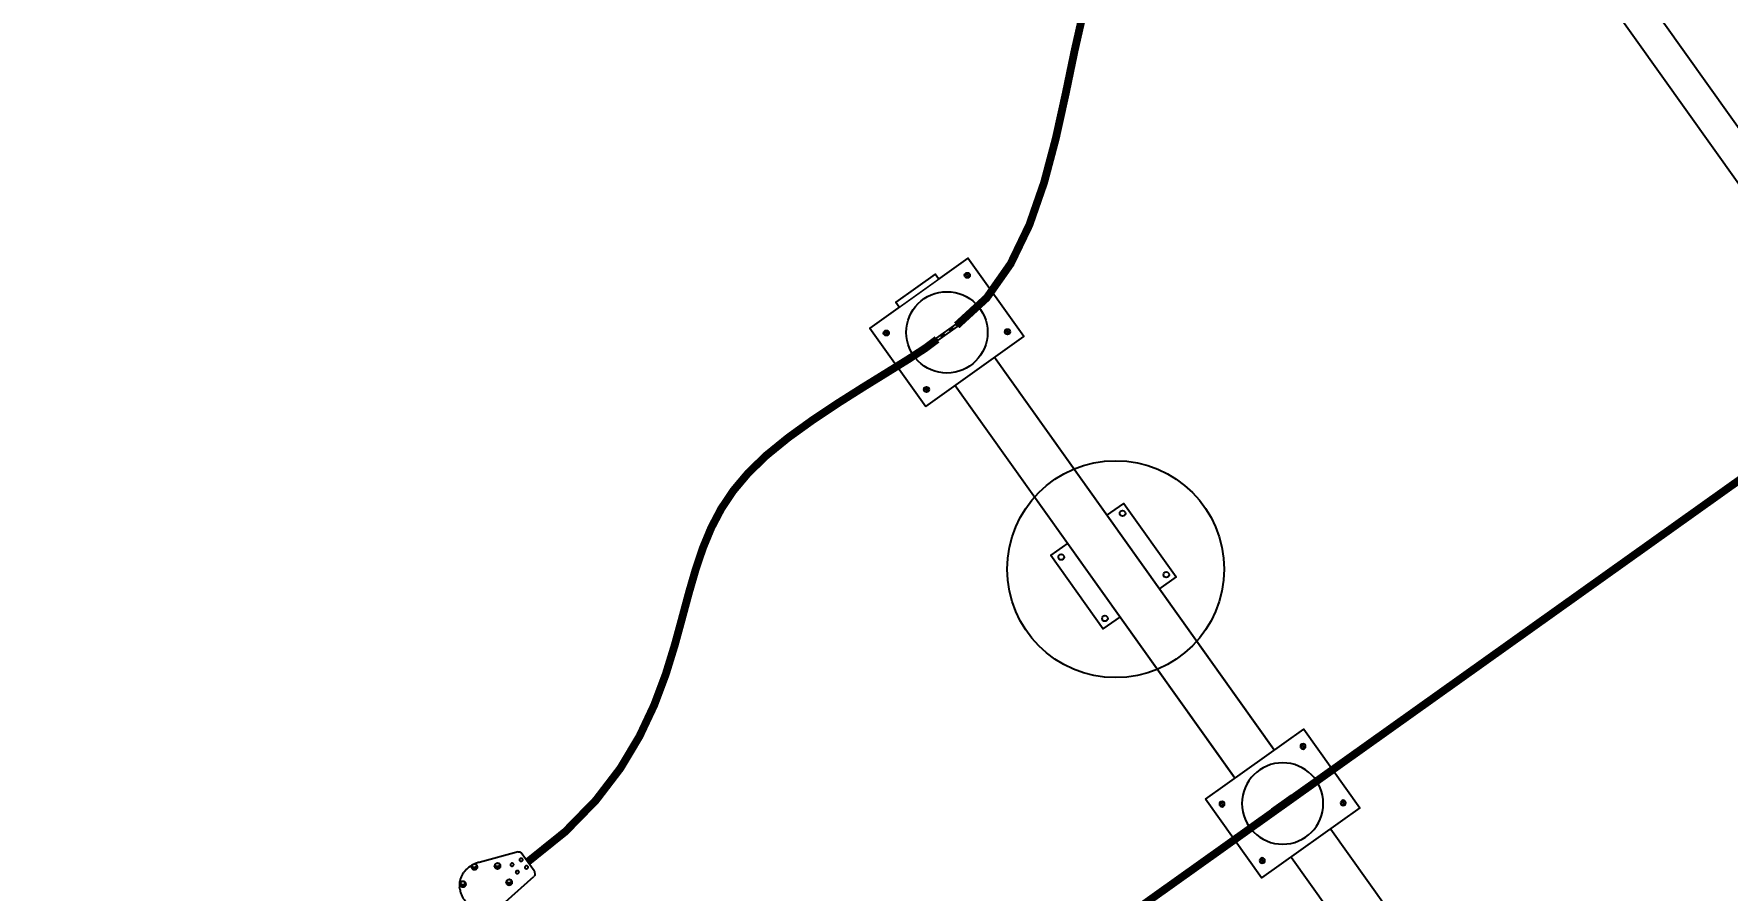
# Model space of a CAD drawing. Header units: feet. Extents: x 2321988 to 2329858, y 6722724 to 6730499.
# Drawn here: x 2326115.3 to 2326138.72, y 6726922.04 to 6726933.89 of the extents above; entities that cross this region are included whole.
import ezdxf

# ---------------------------------------------------------------- set-up
doc = ezdxf.new("R2010")
doc.units = ezdxf.units.FT
doc.header["$MEASUREMENT"] = 0
doc.header["$PDSIZE"] = 5
doc.layers.add('BESS Dimensions', color=3, linetype='Continuous')
doc.layers.add('C-BESS-EQUIPMENT', color=255, linetype='Continuous')
doc.styles.add('TG_DIMS', font='arial.ttf')
doc.dimstyles.new('TG-PROPOSED-ANNO', dxfattribs={"dimtxt": 0.1, "dimasz": 0.1, "dimexe": 0.05, "dimexo": 0.05, "dimgap": 0.02, "dimtad": 0, "dimtih": 1, "dimtoh": 1, "dimdsep": 46, "dimtxsty": 'TG_DIMS', "dimcen": 0, "dimclrd": 256, "dimclre": 256, "dimclrt": 256, "dimaunit": 1, "dimadec": 6, "dimazin": 2, "dimtfac": 1, "dimtofl": 0, "dimtmove": 1, "dimatfit": 3, "dimfxl": 1, "dimtolj": 1, "dimtzin": 0, "dimarcsym": 0})

# ---------------------------------------------------------------- blocks, each defined once
blk = doc.blocks.new('Midpoint Site Plan$0$141KV BREAKER')
at = {"linetype": 'Continuous'}
for p, q in [((65.22847000311589, -36.51396987888558), (65.6352574940891, -36.73196663870499)), ((65.62300668787742, -37.15395126727611), (65.40005238540942, -37.49610897265467)), ((65.40005238540942, -37.49610897265467), (65.53132580709365, -37.83826667803311)), ((65.40005238540942, -37.49610897265467), (65.52032623709874, -37.56056353319406)), ((65.45354521695202, -37.90205208912045), (65.50676975049936, -37.93057502838695)), ((65.53132580709365, -37.83826667803311), (65.65159965478409, -37.9027212385725)), ((65.62300668787742, -37.15395126727611), (65.7432805355678, -37.21840583181438)), ((65.97723440803071, -37.15395126727611), (65.62300668787742, -37.15395126727611)), ((65.92575541898537, -37.02089585968486), (65.97897995253271, -37.04941879895131)), ((65.97723440803071, -37.15395126727611), (66.09750825572121, -37.21840583181438)), ((59.26853464932486, -41.5339086504319), (59.93087614075927, -47.81002646562041)), ((64.77625704310259, -48.0398998364447), (67.12027923221342, -41.76378202125613)), ((66.85618525865618, -40.36817047609327), (66.63323096018712, -40.71032818147182)), ((66.63323096018712, -40.71032818147182), (66.76450437787247, -41.05248588285156)), ((66.63323096018712, -40.71032818147182), (66.7535048078775, -40.77478274201127)), ((66.68672379172966, -41.11627129393878), (66.73994832127818, -41.14479423720411)), ((66.76450437787247, -41.05248588285156), (66.88477822556285, -41.11694044339094)), ((66.85618525865618, -40.36817047609327), (66.97645910634662, -40.43262503663266)), ((67.21041297880953, -40.36817047609327), (66.85618525865618, -40.36817047609327)), ((67.1589339897642, -40.23511506450319), (67.21215852331153, -40.26363800776852)), ((67.21041297880953, -40.36817047609327), (67.33068682649997, -40.43262503663266)), ((61.43415466292277, -43.58238968491048), (61.21120036045482, -43.92454738629016)), ((61.21120036045482, -43.92454738629016), (61.34247378213905, -44.26670509166871)), ((61.21120036045482, -43.92454738629016), (61.33147421214403, -43.98900195082848)), ((61.26469319199737, -44.33049050275599), (61.3179177255447, -44.35901344602138)), ((61.34247378213905, -44.26670509166871), (61.46274762982949, -44.33115965220816)), ((61.43415466292277, -43.58238968491048), (61.55442851061315, -43.64684424544993)), ((61.78838238307611, -43.58238968491048), (61.43415466292277, -43.58238968491048)), ((61.73690339403078, -43.44933427332046), (61.79012792757806, -43.47785721258691)), ((61.78838238307611, -43.58238968491048), (61.9086562307665, -43.64684424544993)), ((64.76175924617888, -43.58238968491048), (64.53880494371089, -43.92454738629016)), ((64.53880494371089, -43.92454738629016), (64.67007836539517, -44.26670509166871)), ((64.53880494371089, -43.92454738629016), (64.65907879540015, -43.98900195082848)), ((64.5922977792523, -44.33049050275599), (64.64552230880082, -44.35901344602138)), ((64.67007836539517, -44.26670509166871), (64.79035221308561, -44.33115965220816)), ((64.76175924617888, -43.58238968491048), (64.88203309386927, -43.64684424544993)), ((65.11598696633217, -43.58238968491048), (64.76175924617888, -43.58238968491048)), ((65.06450797728684, -43.44933427332046), (65.11773251083417, -43.47785721258691)), ((65.11598696633217, -43.58238968491048), (65.23626081402261, -43.64684424544993)), ((60.52551643957719, -48.3265757485496), (60.11872894860403, -48.10857898873007)), ((60.70276743378361, -48.37051507766881), (64.33525703504563, -48.37051507766881))]:
    blk.add_line(p, q, dxfattribs=at)
for points, start_tangent, end_tangent in [([(65.22846542044832, -36.51397843239869), (64.83508098868185, -36.33707579291195), (64.2839148542248, -36.18862858831778), (63.70594404893345, -36.13875957119069), (63.11461088060346, -36.18862858831778), (62.52366843467516, -36.33707579291195), (61.94686070723162, -36.58064863676384), (61.39760295393353, -36.91368215889906), (60.88866968473147, -37.32843075126885), (60.4318975382518, -37.81524829037829), (60.03791001782679, -38.36281248406033), (59.71587038733742, -38.95838822690808), (59.47326856917039, -39.58812375017214), (59.31574693886657, -40.2373728200854), (59.24696909127573, -40.89103536282943), (59.26853464932486, -41.5339086504319)], (-0.8814581452711797, 0.4722621498014548), (0.1049508107314936, -0.9944774141863667)), ([(65.75433627323267, -36.97865143379096), (65.69207164399458, -36.98356587297138), (65.62975772108814, -36.99820913960127), (65.56866303970051, -37.02228314434694), (65.51003131023643, -37.05529780569418), (65.45505610567764, -37.09658104704198), (65.40485656064791, -37.14529245273201), (65.3604545980343, -37.20044040306681), (65.32275411103979, -37.26090224044697), (65.29252257252992, -37.32544714671934), (65.27037540757661, -37.39276115990407), (65.25676347309806, -37.46147397440268), (65.2519638685308, -37.53018678490236), (65.25607429346954, -37.59750080208585), (65.26901107624107, -37.66204570435946), (65.29051086541179, -37.72250754573844), (65.32013598023275, -37.77765549607329), (65.35728334004298, -37.82636690176327), (65.40119673270297, -37.86765013911224), (65.45098221011833, -37.90066480045942), (65.45353776711804, -37.90204800230862)], (-1, 0), (0.8814219913836289, -0.4723296233620313)), ([(65.80756080677997, -37.00717437705629), (65.74529617354307, -37.01208881223783), (65.68298225063657, -37.02673208286666), (65.62188756924894, -37.0508060836134), (65.56325583978489, -37.08382074895945), (65.5082806352261, -37.12510398630837), (65.4580810941952, -37.17381539199846), (65.41367913158163, -37.22896334233332), (65.37597864458706, -37.28942518371224), (65.34574710607723, -37.35397008598585), (65.32359994112389, -37.42128410316946), (65.30998800664543, -37.48999691366913), (65.30518839807925, -37.55870972416881), (65.30929882701685, -37.62602374135236), (65.32223560978835, -37.69056864362597), (65.3437353949603, -37.75103048500483), (65.37336050978124, -37.80617843533975), (65.41050786959147, -37.85488984102972), (65.45442126625028, -37.89617307837875), (65.50420674366563, -37.92918774372475), (65.50676230066534, -37.93057094157501)], (-1, 0), (0.8814219913836289, -0.4723296233620313)), ([(65.50676230066534, -37.93057094157501), (65.55885081249852, -37.95326174447155), (65.61724108416385, -37.96790501510037), (65.6781888962521, -37.97281945028192)], (0.8814219866847767, -0.4723296321306356), (1, 0)), ([(65.52032623709871, -37.56056353319406), (65.55591055134741, -37.51969403555478), (65.58847294818563, -37.47956587438006), (65.61877911699756, -37.43907363505696), (65.6470981995331, -37.39765077830083), (65.67344598320236, -37.3551747917308), (65.69793466738449, -37.31157313243767), (65.72097416890068, -37.26637536119682), (65.74328053556783, -37.21840583181438)], (0.6683616709848164, 0.7438364583417407), (0.4067024206875666, 0.9135606936634663)), ([(65.65159965478409, -37.9027212385725), (65.6411911009576, -37.8618517369344), (65.62957211505108, -37.82172357975844), (65.61634531659848, -37.78123133643663), (65.60123445791587, -37.73980848367938), (65.5841548156356, -37.69733249311042), (65.56511679473255, -37.65373083381741), (65.54400076998647, -37.60853306257644), (65.52032623709871, -37.56056353319406)], (-0.2317897350301352, 0.972765911581332), (-0.4509277080149757, 0.8925604753429097)), ([(66.19544876458627, -37.56904620694911), (66.18378489173011, -37.62505064027084), (66.1641177737302, -37.67952741774195), (66.13698388261315, -37.73099055539592), (66.10312335919107, -37.77803627736523), (66.06345982693051, -37.81938128875407), (66.01907520727465, -37.85389781744976), (65.97118019222799, -37.88064433319198), (65.92108123795262, -37.89889126409588), (65.8701449111341, -37.90814088287004), (65.81976061981737, -37.90814088287004), (65.77130272442201, -37.89889126409588), (65.7260930166515, -37.88064433319198), (65.68536471396135, -37.85389781744976), (65.65022876535525, -37.81938128875407), (65.6216436001803, -37.77803627736523), (65.60038893574222, -37.73099055539592), (65.5870445514764, -37.67952741774195), (65.58197444155556, -37.62505064027084), (65.58531691376822, -37.56904620694911)], (-0.13278817482468, -0.9911444398404958), (0.13278817482468, 0.9911444398404958)), ([(65.58531691376822, -37.56904620694911), (65.59698078662439, -37.51304177362732), (65.61664790062548, -37.45856499615633), (65.64378179174253, -37.40710185450348), (65.67764231916348, -37.36005613653293), (65.71730585142399, -37.31871112114527), (65.76169047107985, -37.28419459644846), (65.80958548612651, -37.25744808070624), (65.85968444040194, -37.23920114580358), (65.9106207672204, -37.22995152702936), (65.9610050545383, -37.22995152702936), (66.00946295393251, -37.23920114580358), (66.05467265770415, -37.25744808070624), (66.09540096439315, -37.28419459644846), (66.13053690900043, -37.31871112114527), (66.15912207817419, -37.36005613653293), (66.18037674261231, -37.40710185450348), (66.19372112687813, -37.45856499615633), (66.19879123280012, -37.51304177362732), (66.19544876458627, -37.56904620694911)], (0.13278817482468, 0.9911444398404958), (-0.13278817482468, -0.9911444398404958)), ([(67.40950641056548, -40.5666889430139), (67.43992301526933, -39.96023411114277), (67.3922259786626, -39.37042653126457), (67.26773478112065, -38.80618267501245), (67.06908369675708, -38.27892700884746), (66.8003954709286, -37.79907620423592), (66.46720546628887, -37.37606650969161), (66.07624111091161, -37.01807527973767), (65.6352574940891, -36.73196663870499)], (0.1134911782785918, 0.9935390039917592), (-0.8814124166389434, 0.4723474905138139)), ([(66.00582737493747, -37.9027212385725), (65.96647046952847, -37.90627744064557), (65.92704330454674, -37.90882521590771), (65.88641644036443, -37.91038259511663), (65.84397036109911, -37.9109098418254), (65.79955708177573, -37.91038152742709), (65.75312294199549, -37.90882343642505), (65.7042150054447, -37.90627662888153), (65.65159965478409, -37.9027212385725)], (-0.9947548751447338, -0.1022875279581299), (-0.9972503927624633, 0.07410569569953959)), ([(65.6781888962521, -37.97281945028192), (65.74045352549018, -37.96790501510037), (65.80276744839662, -37.95326174447155), (65.86386212978431, -37.92918774372475), (65.89859945028718, -37.91088522098369)], (1, 0), (0.8656433557760804, 0.5006611434900122)), ([(65.74328053556783, -37.21840583181438), (65.79590937030807, -37.22196203388734), (65.84484496681702, -37.22450980914948), (65.89128404116258, -37.22606718435964), (65.93569784433367, -37.22659443506728), (65.97813942090815, -37.22606612066892), (66.01875868729937, -37.22450802966688), (66.05816180727194, -37.22196122212335), (66.09750825572118, -37.21840583181438)], (0.9972503927624633, -0.07410569569953959), (0.9947548751447338, 0.1022875279581299)), ([(65.92576286881948, -37.02089994249781), (65.87367435698624, -36.99820913960127), (65.81528408532094, -36.98356587297138), (65.75433627323267, -36.97865143379096)], (-0.8814219866847767, 0.4723296321306356), (-1, 0)), ([(65.97898740236678, -37.04942288576308), (65.9268988865347, -37.02673208286666), (65.86850861486943, -37.01208881223783), (65.80756080677997, -37.00717437705629)], (-0.8814219866847767, 0.4723296321306356), (-1, 0)), ([(66.18022956940135, -37.39992330958717), (66.17645087601522, -37.35397008598585), (66.16351409324372, -37.28942518371224), (66.14201430407294, -37.22896334233332), (66.11238918925204, -37.17381539199846), (66.07524182944178, -37.12510398630837), (66.03132843678182, -37.08382074895945), (65.98154295936644, -37.0508060836134), (65.97898740236678, -37.04942288576308)], (-0.0362515919997872, 0.9993426950138181), (-0.8814219915955056, 0.4723296229666444)), ([(66.22878167740541, -37.56056353319406), (66.20646928848916, -37.60854543897818), (66.18341532317817, -37.65376915067714), (66.1589213645295, -37.69737614441925), (66.13257000589968, -37.7398534985918), (66.1042505194815, -37.78127285636521), (66.07394696191037, -37.82175833365426), (66.04140264381599, -37.86186248980817), (66.00582737493747, -37.9027212385725)], (-0.4067024206875666, -0.9135606936634663), (-0.6683616709848164, -0.7438364583417407)), ([(66.09750825572118, -37.21840583181438), (66.12118874287779, -37.26638773359963), (66.14231615631272, -37.31161144529864), (66.16135516492858, -37.35521844303958), (66.17843374751695, -37.39769579721212), (66.19354168704828, -37.43911515098671), (66.20676483456239, -37.47960062827565), (66.21837604273023, -37.51970478442962), (66.22878167740541, -37.56056353319406)], (0.4509277080149757, -0.8925604753429097), (0.2317897453300809, -0.9727659091270707)), ([(66.98751484401143, -40.19287064260817), (66.9252502147734, -40.1977850817886), (66.86293629186693, -40.21242834841848), (66.8018416104793, -40.23650235316421), (66.74320988101522, -40.26951701451145), (66.68823467645643, -40.31080025186037), (66.63803513542553, -40.35951165755029), (66.59363316881308, -40.4146596078852), (66.55593268181858, -40.47512144926412), (66.52570114330871, -40.53966635153779), (66.50355398235425, -40.60698036872128), (66.48994204387688, -40.67569317922096), (66.48514243930961, -40.74440599371957), (66.48925286424836, -40.8117200069043), (66.50218965101868, -40.87626491317673), (66.52368943619064, -40.93672675055677), (66.55331455101154, -40.99187470089163), (66.59046191082177, -41.04058610658166), (66.63437530348176, -41.08186934792946), (66.68416078089714, -41.11488400927669), (66.6867163378968, -41.11626721112583)], (-1, 0), (0.8814219913836289, -0.4723296233620313)), ([(67.0407393775588, -40.22139358187462), (66.97847474432186, -40.22630802105505), (66.91616082541421, -40.24095128768494), (66.85506614002773, -40.26502529243061), (66.79643441056368, -40.29803995777672), (66.74145921000371, -40.33932319512564), (66.69125966497398, -40.38803460081567), (66.64685770236039, -40.44318255115047), (66.60915721536588, -40.50364439252951), (66.57892567685602, -40.56818929480301), (66.55677851190268, -40.63550331198661), (66.54316657742419, -40.70421612248634), (66.53836696885807, -40.77292893298602), (66.54247739779564, -40.84024295016957), (66.55541418056714, -40.90478785244312), (66.5769139657391, -40.9652496938221), (66.60653908056, -41.02039764415696), (66.64368644436911, -41.06910904984693), (66.68759983702907, -41.11039228719591), (66.73738531444442, -41.14340694854315), (66.7399408714441, -41.14479015039228)], (-1, 0), (0.8814219913836289, -0.4723296233620313)), ([(66.7399408714441, -41.14479015039228), (66.79202938727616, -41.16748095328882), (66.85041965494261, -41.18212421991871), (66.91136746703089, -41.18703865909913)], (0.8814219866847767, -0.4723296321306356), (1, 0)), ([(66.7535048078775, -40.77478274201127), (66.7890891221262, -40.73391324037311), (66.82165151896439, -40.69378508319721), (66.85195768777635, -40.65329283987541), (66.88027677031192, -40.61186998711815), (66.90662455398115, -40.56939399654914), (66.93111324216213, -40.52579234125494), (66.95415273967947, -40.48059456601516), (66.97645910634662, -40.43262503663266)], (0.6683616709848164, 0.7438364583417407), (0.4067024206875666, 0.9135606936634663)), ([(66.88477822556288, -41.11694044339094), (66.87436967173639, -41.07607094575167), (66.86275068982869, -41.03594278857571), (66.8495238913761, -40.9954505452539), (66.83441302869463, -40.95402768849777), (66.81733338641436, -40.91155170192769), (66.79829536551134, -40.86795004263456), (66.77717934076523, -40.82275227139371), (66.7535048078775, -40.77478274201127)], (-0.2317897350301352, 0.972765911581332), (-0.4509277080149757, 0.8925604753429097)), ([(67.42862733536512, -40.78326541576638), (67.41696346250893, -40.83926984508929), (67.39729634850784, -40.89374662655916), (67.37016245739079, -40.94520976421308), (67.33630192996989, -40.99225548218368), (67.29663839770933, -41.03360049757129), (67.25225377805344, -41.06811702226815), (67.20435876300678, -41.09486354200919), (67.15425980873135, -41.11311047291315), (67.1033234819129, -41.12236009168726), (67.05293919459498, -41.12236009168726), (67.0044812952008, -41.11311047291315), (66.95927159142914, -41.09486354200919), (66.91854328474014, -41.06811702226815), (66.88340734013289, -41.03360049757129), (66.85482217095912, -40.99225548218368), (66.83356750652098, -40.94520976421308), (66.82022312225519, -40.89374662655916), (66.81515301633317, -40.83926984508929), (66.81849548454701, -40.78326541576638)], (-0.13278817482468, -0.9911444398404958), (0.13278817482468, 0.9911444398404958)), ([(66.81849548454701, -40.78326541576638), (66.83015935740318, -40.72726098244459), (66.84982647140427, -40.67278420097472), (66.87696036652017, -40.62132106332075), (66.91082088994222, -40.57427534535015), (66.95048442220275, -40.53293032996254), (66.99486904185864, -40.49841380526573), (67.0427640569053, -40.47166728552463), (67.09286301118073, -40.45342035462085), (67.14379933799918, -40.44417073584657), (67.19418362931592, -40.44417073584657), (67.2426415247113, -40.45342035462085), (67.28785122848291, -40.47166728552463), (67.32857953517197, -40.49841380526573), (67.36371548377804, -40.53293032996254), (67.39230064895298, -40.57427534535015), (67.41355531339107, -40.62132106332075), (67.42689969765689, -40.67278420097472), (67.4319698075777, -40.72726098244459), (67.42862733536512, -40.78326541576638)], (0.13278817482468, 0.9911444398404958), (-0.13278817482468, -0.9911444398404958)), ([(67.23900594971508, -41.11694044339094), (67.19964904030729, -41.12049664946278), (67.16022187932438, -41.12304442472487), (67.11959501514207, -41.12460179993502), (67.07714893187793, -41.12512905064267), (67.03273565255452, -41.12460073624425), (66.98630151277428, -41.12304264524232), (66.93739357622349, -41.1204958376988), (66.88477822556288, -41.11694044339094)], (-0.9947548751447338, -0.1022875279581299), (-0.9972503927624633, 0.07410569569953959)), ([(66.91136746703089, -41.18703865909913), (66.97363210026782, -41.18212421991871), (67.03594601917544, -41.16748095328882), (67.09704070456189, -41.14340694854315), (67.13177802106594, -41.1251044298009)], (1, 0), (0.8656433557760804, 0.5006611434900122)), ([(66.97645910634662, -40.43262503663266), (67.02908794108686, -40.43618123870579), (67.07802353759584, -40.43872901796675), (67.12446261194137, -40.44028639317679), (67.16887641911131, -40.4408136438845), (67.21131799168694, -40.44028532548731), (67.25193725807819, -40.43872723848409), (67.29134037805076, -40.4361804269418), (67.33068682649994, -40.43262503663266)], (0.9972503927624633, -0.07410569569953959), (0.9947548751447338, 0.1022875279581299)), ([(67.15894144359709, -40.23511915131508), (67.10685292776503, -40.21242834841848), (67.0484626560997, -40.1977850817886), (66.98751484401143, -40.19287064260817)], (-0.8814219866847767, 0.4723296321306356), (-1, 0)), ([(67.21216597314557, -40.26364209058147), (67.16007745731349, -40.24095128768494), (67.10168718964704, -40.22630802105505), (67.0407393775588, -40.22139358187462)], (-0.8814219866847767, 0.4723296321306356), (-1, 0)), ([(67.12027923221342, -41.76378202125613), (67.30258186171196, -41.16894917441954), (67.33944101731444, -41.00420242074154)], (0.349877070704744, 0.9367956209307704), (0.2019699534797441, 0.9793917183085581)), ([(67.40942851721215, -40.56665439705779), (67.39669266402251, -40.50364439252951), (67.37519287885058, -40.44318255115047), (67.34556776402965, -40.38803460081567), (67.30842040022057, -40.33932319512564), (67.26450700756061, -40.29803995777672), (67.21472153014523, -40.26502529243061), (67.21216597314557, -40.26364209058147)], (-0.1313752099383583, 0.9913327162026141), (-0.8814219926919642, 0.4723296209205256)), ([(67.46196024818417, -40.77478274201127), (67.4396478632668, -40.82276464379657), (67.41659389795578, -40.8679883594944), (67.39209993530832, -40.91159535323652), (67.36574857667844, -40.95407270740895), (67.33742909026031, -40.99549206518248), (67.30712553268916, -41.03597754247136), (67.27458121459475, -41.07608169462657), (67.23900594971508, -41.11694044339094)], (-0.4067024206875666, -0.9135606936634663), (-0.6683616709848164, -0.7438364583417407)), ([(67.33068682649994, -40.43262503663266), (67.35436731365655, -40.48060694241684), (67.37549472709154, -40.52583065411591), (67.3945337357074, -40.56943764785802), (67.41161232229462, -40.61191500602928), (67.42672026182592, -40.65333435980392), (67.43994340534113, -40.69381983709292), (67.45155461350902, -40.73392399324689), (67.46196024818417, -40.77478274201127)], (0.4509277080149757, -0.8925604753429097), (0.2317897453300809, -0.9727659091270707)), ([(67.41340814018014, -40.61414251840438), (67.40962944679399, -40.56818929480301), (67.40942851721215, -40.56665439705779)], (-0.03625155334937399, 0.999342696415878), (-0.1313752101251245, 0.9913327161778631)), ([(61.56548424827801, -43.40708985142544), (61.50321961903998, -43.41200428660693), (61.44090569613346, -43.42664755723575), (61.37981101474585, -43.45072156198137), (61.32117928528177, -43.48373622332861), (61.26620408072301, -43.52501946067758), (61.21600453569326, -43.57373086636755), (61.1716025730797, -43.62887881670247), (61.13390208608513, -43.68934065808139), (61.10367054757529, -43.753885560355), (61.08152338262198, -43.82119957753855), (61.06791144814349, -43.88991238803823), (61.06311184357617, -43.9586251985379), (61.06722226851494, -44.02593921572156), (61.08015905128639, -44.09048411799506), (61.10165884045716, -44.15094595937404), (61.13128395527812, -44.2060939097089), (61.16843131508836, -44.25480531539893), (61.21234470774831, -44.29608855274785), (61.2621301851637, -44.32910321809385), (61.26468574216338, -44.33048641594428)], (-1, 0), (0.8814219913836289, -0.4723296233620313)), ([(61.50552041810772, -43.45176268728557), (61.494130225682, -43.45517049650215), (61.43303554429431, -43.47924450124788), (61.37440381483026, -43.51225916259511), (61.31942861027144, -43.55354239994404), (61.26922906924057, -43.60225380563406), (61.22482710662698, -43.65740175596886), (61.18712661963244, -43.7178635973479), (61.15689507712372, -43.78240849962145), (61.13474791616929, -43.849722516805), (61.12113598169077, -43.91843532730468), (61.11633637312462, -43.98714814180323), (61.12044680206225, -44.05446215898678), (61.13338358483372, -44.11900706126039), (61.15488337000565, -44.17946889864055), (61.18450848482658, -44.23461684897529), (61.22165584463681, -44.28332825466538), (61.26556924129562, -44.32461149601318), (61.31535471871101, -44.35762615736041), (61.31791027571066, -44.35900935920949)], (-0.9617861684567216, -0.2738016913120495), (0.8814219916188737, -0.472329622923037)), ([(61.31791027571066, -44.35900935920949), (61.36999878754389, -44.38170016210597), (61.42838905920917, -44.39634342873592), (61.48933687129747, -44.4012578679164)], (0.8814219866847767, -0.4723296321306356), (1, 0)), ([(61.33147421214406, -43.98900195082848), (61.36705852639278, -43.94813244919038), (61.39962092323097, -43.90800429201448), (61.4299270920429, -43.86751204869267), (61.45824617457851, -43.82608919193649), (61.48459395824773, -43.78361320536629), (61.50908264242986, -43.74001154607333), (61.53212214394605, -43.69481377483237), (61.55442851061321, -43.64684424544993)], (0.6683616709848164, 0.7438364583417407), (0.4067024206875666, 0.9135606936634663)), ([(61.46274762982947, -44.33115965220816), (61.452339076003, -44.29029015456882), (61.44072009009642, -44.25016199339416), (61.42749329164383, -44.20966975407106), (61.41238242896236, -44.16824689731504), (61.39530279068094, -44.12577091074485), (61.37626476977789, -44.08216925145183), (61.35514874503181, -44.03697148021098), (61.33147421214406, -43.98900195082848)], (-0.2317897350301352, 0.972765911581332), (-0.4509277080149757, 0.8925604753429097)), ([(62.00659673963162, -43.99748462058471), (61.99493286677546, -44.05348905390656), (61.9752657487756, -44.1079658313775), (61.94813185765852, -44.15942897303034), (61.91427133423645, -44.20647469100089), (61.87460780197588, -44.24781970638855), (61.83022317832121, -44.28233623108542), (61.78232816727333, -44.30908274682764), (61.73222921299794, -44.3273296817303), (61.68129288617951, -44.33657930050447), (61.63090859486275, -44.33657930050447), (61.58245069546854, -44.3273296817303), (61.5372409916969, -44.30908274682764), (61.49651268900672, -44.28233623108542), (61.4613767404006, -44.24781970638855), (61.43279157122683, -44.20647469100089), (61.41153691078753, -44.15942897303034), (61.39819252652177, -44.1079658313775), (61.3931224166009, -44.05348905390656), (61.39646488881357, -43.99748462058471)], (-0.13278817482468, -0.9911444398404958), (0.13278817482468, 0.9911444398404958)), ([(61.39646488881357, -43.99748462058471), (61.40812876166973, -43.94148018726298), (61.4277958756708, -43.88700340979199), (61.4549297667879, -43.83554027213791), (61.4887902942088, -43.78849455416741), (61.52845382646933, -43.74714953877975), (61.57283844612522, -43.71263301008406), (61.62073346117191, -43.68588649434184), (61.67083241544728, -43.667639563438), (61.72176874226574, -43.65838994466378), (61.77215302958365, -43.65838994466378), (61.82061092897786, -43.667639563438), (61.86582063274952, -43.68588649434184), (61.90654893943849, -43.71263301008406), (61.94168488404577, -43.74714953877975), (61.97027005321956, -43.78849455416741), (61.99152471765768, -43.83554027213791), (62.00486910192348, -43.88700340979199), (62.00993920784543, -43.94148018726298), (62.00659673963162, -43.99748462058471)], (0.13278817482468, 0.9911444398404958), (-0.13278817482468, -0.9911444398404958)), ([(61.81697534998281, -44.33115965220816), (61.77761844457387, -44.33471585428117), (61.73819127959212, -44.33726363354214), (61.69756441540983, -44.33882100875229), (61.65511833214566, -44.33934825945988), (61.61070505682108, -44.3388199410627), (61.56427091704086, -44.33726185405959), (61.51536298049004, -44.33471504251719), (61.46274762982947, -44.33115965220816)], (-0.9947548751447338, -0.1022875279581299), (-0.9972503927624633, 0.07410569569953959)), ([(61.48933687129747, -44.4012578679164), (61.55160150053555, -44.39634342873592), (61.61391542344199, -44.38170016210597), (61.67501010482965, -44.35762615736041), (61.70974742533255, -44.33932363461918)], (1, 0), (0.8656433557760804, 0.5006611434900122)), ([(61.61870878182535, -43.43561279069189), (61.55644414858841, -43.44052722987226), (61.50552041810772, -43.45176268728557)], (-1, 0), (-0.9617861646870198, -0.2738017045539214)), ([(61.55442851061321, -43.64684424544993), (61.60705734535344, -43.65040044752305), (61.65599294186239, -43.65294822278503), (61.70243201620798, -43.65450560199412), (61.74684581937905, -43.65503285270171), (61.78928739595349, -43.65450453430452), (61.82990666234477, -43.65294644330248), (61.86930977831852, -43.65039963575902), (61.9086562307665, -43.64684424544993)], (0.9972503927624633, -0.07410569569953959), (0.9947548751447338, 0.1022875279581299)), ([(61.73691084386485, -43.44933836013223), (61.68482233203156, -43.42664755723575), (61.62643206036634, -43.41200428660693), (61.56548424827801, -43.40708985142544)], (-0.8814219866847767, 0.4723296321306356), (-1, 0)), ([(61.79013537741213, -43.47786129939868), (61.7380468615801, -43.45517049650215), (61.67965658991477, -43.44052722987226), (61.61870878182535, -43.43561279069189)], (-0.8814219866847767, 0.4723296321306356), (-1, 0)), ([(61.99137754044784, -43.82836172722165), (61.98759885106057, -43.78240849962145), (61.97466206828912, -43.7178635973479), (61.95316227911832, -43.65740175596886), (61.92353716429739, -43.60225380563406), (61.88638980448715, -43.55354239994404), (61.84247641182719, -43.51225916259511), (61.79269093441181, -43.47924450124788), (61.79013537741213, -43.47786129939868)], (-0.0362515919997872, 0.9993426950138181), (-0.8814219915955056, 0.4723296229666444)), ([(62.03992965245078, -43.98900195082848), (62.0176172635345, -44.03698385261379), (61.99456329822351, -44.0822075643128), (61.97006933957488, -44.12581456205368), (61.94371798094502, -44.16829191622622), (61.91539849452687, -44.20971127000081), (61.8850949369558, -44.25019674728981), (61.85255061886133, -44.29030090344372), (61.81697534998281, -44.33115965220816)], (-0.4067024206875666, -0.9135606936634663), (-0.6683616709848164, -0.7438364583417407)), ([(61.9086562307665, -43.64684424544993), (61.93233671392429, -43.69482615123411), (61.95346413135809, -43.74004986293312), (61.97250313997395, -43.78365685667529), (61.98958172256232, -43.82613421084773), (62.00468966209363, -43.86755356862113), (62.01791280960771, -43.90803904591007), (62.02952401777557, -43.94814320206405), (62.03992965245078, -43.98900195082848)], (0.4509277080149757, -0.8925604753429097), (0.2317897453300809, -0.9727659091270707)), ([(64.89308883153413, -43.40708985142544), (64.83082420229607, -43.41200428660693), (64.7685102793896, -43.42664755723575), (64.70741559800197, -43.45072156198137), (64.64878386853786, -43.48373622332861), (64.5938086639791, -43.52501946067758), (64.54360912294823, -43.57373086636755), (64.49920715633576, -43.62887881670247), (64.46150666934125, -43.68934065808139), (64.43127513083135, -43.753885560355), (64.40912796987692, -43.82119957753855), (64.39551603139958, -43.88991238803823), (64.39071642683228, -43.9586251985379), (64.39482685177103, -44.02593921572156), (64.40776363854135, -44.09048411799506), (64.42926342371328, -44.15094595937404), (64.45888853853421, -44.2060939097089), (64.49603589834447, -44.25480531539893), (64.53994929100443, -44.29608855274785), (64.58973476841979, -44.32910321809385), (64.5922903254195, -44.33048641594428)], (-1, 0), (0.8814219913836289, -0.4723296233620313)), ([(64.94631336508141, -43.43561279069189), (64.88404873184453, -43.44052722987226), (64.82173481293694, -43.45517049650215), (64.7606401275504, -43.47924450124788), (64.70200839808638, -43.51225916259511), (64.64703319352756, -43.55354239994404), (64.59683365249668, -43.60225380563406), (64.5524316898831, -43.65740175596886), (64.51473120288856, -43.7178635973479), (64.48449966437869, -43.78240849962145), (64.46235249942538, -43.849722516805), (64.44874056494689, -43.91843532730468), (64.44394095638071, -43.98714814180323), (64.44805138531837, -44.05446215898678), (64.46098816808984, -44.11900706126039), (64.48248795326177, -44.17946889864055), (64.5121130680827, -44.23461684897529), (64.54926043189178, -44.28332825466538), (64.59317382455174, -44.32461149601318), (64.6429593019671, -44.35762615736041), (64.64551485896678, -44.35900935920949)], (-1, 0), (0.8814219913836289, -0.4723296233620313)), ([(64.64551485896678, -44.35900935920949), (64.69760337479883, -44.38170016210597), (64.75599364246531, -44.39634342873592), (64.81694145455359, -44.4012578679164)], (0.8814219866847767, -0.4723296321306356), (1, 0)), ([(64.65907879540015, -43.98900195082848), (64.69466310964887, -43.94813244919038), (64.72722550648709, -43.90800429201448), (64.75753167529899, -43.86751204869267), (64.7858507578346, -43.82608919193649), (64.81219854150382, -43.78361320536629), (64.8366872296848, -43.74001154607333), (64.85972672720214, -43.69481377483237), (64.88203309386932, -43.64684424544993)], (0.6683616709848164, 0.7438364583417407), (0.4067024206875666, 0.9135606936634663)), ([(64.79035221308558, -44.33115965220816), (64.77994365925906, -44.29029015456882), (64.76832467735136, -44.25016199339416), (64.75509787889877, -44.20966975407106), (64.73998701621733, -44.16824689731504), (64.72290737393706, -44.12577091074485), (64.70386935303401, -44.08216925145183), (64.6827533282879, -44.03697148021098), (64.65907879540015, -43.98900195082848)], (-0.2317897350301352, 0.972765911581332), (-0.4509277080149757, 0.8925604753429097)), ([(65.3342013228878, -43.99748462058471), (65.3225374500316, -44.05348905390656), (65.30287033603054, -44.1079658313775), (65.27573644491346, -44.15942897303034), (65.24187591749256, -44.20647469100089), (65.20221238523197, -44.24781970638855), (65.15782776557612, -44.28233623108542), (65.10993275052945, -44.30908274682764), (65.05983379625405, -44.3273296817303), (65.00889746943562, -44.33657930050447), (64.95851318211768, -44.33657930050447), (64.91005528272348, -44.3273296817303), (64.86484557895182, -44.30908274682764), (64.82411727226281, -44.28233623108542), (64.78898132765556, -44.24781970638855), (64.76039615848174, -44.20647469100089), (64.73914149404365, -44.15942897303034), (64.72579710977789, -44.1079658313775), (64.7207270038559, -44.05348905390656), (64.72406947206969, -43.99748462058471)], (-0.13278817482468, -0.9911444398404958), (0.13278817482468, 0.9911444398404958)), ([(64.72406947206969, -43.99748462058471), (64.73573334492588, -43.94148018726298), (64.75540045892694, -43.88700340979199), (64.78253435404284, -43.83554027213791), (64.81639487746492, -43.78849455416741), (64.85605840972545, -43.74714953877975), (64.90044302938131, -43.71263301008406), (64.948338044428, -43.68588649434184), (64.9984369987034, -43.667639563438), (65.04937332552186, -43.65838994466378), (65.09975761283977, -43.65838994466378), (65.14821551223397, -43.667639563438), (65.19342521600564, -43.68588649434184), (65.23415352269461, -43.71263301008406), (65.26928946730192, -43.74714953877975), (65.29787463647568, -43.78849455416741), (65.3191293009138, -43.83554027213791), (65.3324736851796, -43.88700340979199), (65.33754379510043, -43.94148018726298), (65.3342013228878, -43.99748462058471)], (0.13278817482468, 0.9911444398404958), (-0.13278817482468, -0.9911444398404958)), ([(65.14457993723778, -44.33115965220816), (65.10522302782996, -44.33471585428117), (65.0657958628482, -44.33726363354214), (65.0251690026648, -44.33882100875229), (64.9827229194006, -44.33934825945988), (64.9383096400772, -44.3388199410627), (64.89187550029695, -44.33726185405959), (64.84296756374619, -44.33471504251719), (64.79035221308558, -44.33115965220816)], (-0.9947548751447338, -0.1022875279581299), (-0.9972503927624633, 0.07410569569953959)), ([(64.81694145455359, -44.4012578679164), (64.8792060877905, -44.39634342873592), (64.94152000669811, -44.38170016210597), (65.00261468808574, -44.35762615736041), (65.03735200858864, -44.33932363461918)], (1, 0), (0.8656433557760804, 0.5006611434900122)), ([(64.88203309386932, -43.64684424544993), (64.93466192860953, -43.65040044752305), (64.98359752511848, -43.65294822278503), (65.0300365994641, -43.65450560199412), (65.07445040663399, -43.65503285270171), (65.11689197920961, -43.65450453430452), (65.15751124560089, -43.65294644330248), (65.19691436557343, -43.65039963575902), (65.23626081402261, -43.64684424544993)], (0.9972503927624633, -0.07410569569953959), (0.9947548751447338, 0.1022875279581299)), ([(65.06451543111979, -43.44933836013223), (65.01242691528773, -43.42664755723575), (64.9540366436224, -43.41200428660693), (64.89308883153413, -43.40708985142544)], (-0.8814219866847767, 0.4723296321306356), (-1, 0)), ([(65.11773996066822, -43.47786129939868), (65.06565144483619, -43.45517049650215), (65.00726117716974, -43.44052722987226), (64.94631336508141, -43.43561279069189)], (-0.8814219866847767, 0.4723296321306356), (-1, 0)), ([(65.31898212770278, -43.82836172722165), (65.31520343431669, -43.78240849962145), (65.30226665154521, -43.7178635973479), (65.28076686637326, -43.65740175596886), (65.25114175155235, -43.60225380563406), (65.21399438774324, -43.55354239994404), (65.17008099508328, -43.51225916259511), (65.12029551766793, -43.47924450124788), (65.11773996066822, -43.47786129939868)], (-0.0362515919997872, 0.9993426950138181), (-0.8814219915955056, 0.4723296229666444)), ([(65.36753423570687, -43.98900195082848), (65.34522185078947, -44.03698385261379), (65.32216788547842, -44.0822075643128), (65.29767392283097, -44.12581456205368), (65.27132256420114, -44.16829191622622), (65.24300307778296, -44.20971127000081), (65.21269952021188, -44.25019674728981), (65.18015520211745, -44.29030090344372), (65.14457993723778, -44.33115965220816)], (-0.4067024206875666, -0.9135606936634663), (-0.6683616709848164, -0.7438364583417407)), ([(65.23626081402261, -43.64684424544993), (65.25994130117923, -43.69482615123411), (65.28106871461418, -43.74004986293312), (65.30010772323004, -43.78365685667529), (65.31718630981726, -43.82613421084773), (65.33229424934859, -43.86755356862113), (65.34551739286383, -43.90803904591007), (65.35712860103169, -43.94814320206405), (65.36753423570687, -43.98900195082848)], (0.4509277080149757, -0.8925604753429097), (0.2317897453300809, -0.9727659091270707)), ([(61.65618453016015, -47.67661998010124), (61.65579652696789, -47.75320201071094), (61.67518404625807, -47.82357982512889), (61.71277642468399, -47.88205182503253), (61.76552814769585, -47.92388095566906), (61.76695298943861, -47.9246520954685)], (-0.1327881818784153, -0.9911444388954744), (0.8814457001988679, -0.4722853772889095)), ([(62.03283984173589, -47.42858786073504), (61.97062723737216, -47.40756148192543), (61.9012596012559, -47.40756148192543), (61.83178152924765, -47.42935900053459), (61.76782172086442, -47.47118813516983), (61.7145618176005, -47.52966013107465), (61.67631662097435, -47.6000379454926), (61.65618453016015, -47.67661998010124)], (-0.8814456987468119, 0.4722853799989417), (-0.1327881761192526, -0.9911444396670561)), ([(61.76695298943861, -47.9246520954685), (61.82916559380234, -47.94567847427822), (61.89853322991866, -47.94567847427822), (61.96801130192691, -47.92388095566906), (62.03197111031008, -47.88205182503253), (62.08523101357403, -47.82357982512889), (62.12347621020021, -47.75320201071094), (62.14360830101435, -47.67661998010124)], (0.8814456987468119, -0.4722853799989417), (0.1327881761192526, 0.9911444396670561)), ([(61.88258537058482, -45.98674109795746), (61.88219736739251, -46.06332312856722), (61.90158488668268, -46.13370094298517), (61.93917726510864, -46.19217294288887), (61.99192899211926, -46.23400207352529), (61.99335382986322, -46.23477321332479)], (-0.1327881818784153, -0.9911444388954744), (0.8814457001988679, -0.4722853772889095)), ([(62.25924068216054, -45.73870897859126), (62.1970280777968, -45.71768259978171), (62.12766044168052, -45.71768259978171), (62.05818236967227, -45.73948011839087), (61.99422256128906, -45.78130925302611), (61.94096265802509, -45.83978124893093), (61.90271746139896, -45.91015906334894), (61.88258537058482, -45.98674109795746)], (-0.8814456987468119, 0.4722853799989417), (-0.1327881761192526, -0.9911444396670561)), ([(61.99335382986322, -46.23477321332479), (62.05556643422699, -46.25579959213445), (62.12493407034327, -46.25579959213445), (62.1944121423515, -46.23400207352529), (62.25837195073473, -46.19217294288887), (62.31163185399868, -46.13370094298517), (62.3498770506248, -46.06332312856722), (62.37000914143894, -45.98674109795746)], (0.8814456987468119, -0.4722853799989417), (0.1327881761192526, 0.9911444396670561)), ([(62.14360830101435, -47.67661998010124), (62.14399630420664, -47.6000379454926), (62.12460878491643, -47.52966013107465), (62.08701640649053, -47.47118813516983), (62.03426467947986, -47.42935900053459), (62.03283984173589, -47.42858786073504)], (0.1327881818784153, 0.9911444388954744), (-0.8814457001988679, 0.4722853772889095)), ([(62.37000914143894, -45.98674109795746), (62.37039714463128, -45.91015906334894), (62.35100962534108, -45.83978124893093), (62.31341724691515, -45.78130925302611), (62.26066551990451, -45.73948011839087), (62.25924068216054, -45.73870897859126)], (0.1327881818784153, 0.9911444388954744), (-0.8814457001988679, 0.4722853772889095)), ([(63.17128848620769, -47.67661998010124), (63.1709004830154, -47.75320201071094), (63.19028800230558, -47.82357982512889), (63.22788038073153, -47.88205182503253), (63.28063210774218, -47.92388095566906), (63.28205694548615, -47.9246520954685)], (-0.1327881818784153, -0.9911444388954744), (0.8814457001988679, -0.4722853772889095)), ([(63.5479437977834, -47.42858786073504), (63.4857311934197, -47.40756148192543), (63.41636355730344, -47.40756148192543), (63.34688548529519, -47.42935900053459), (63.28292567691193, -47.47118813516983), (63.22966577364804, -47.52966013107465), (63.19142057702186, -47.6000379454926), (63.17128848620769, -47.67661998010124)], (-0.8814456987468119, 0.4722853799989417), (-0.1327881761192526, -0.9911444396670561)), ([(63.28205694548615, -47.9246520954685), (63.34426954984991, -47.94567847427822), (63.41363718596617, -47.94567847427822), (63.48311525797442, -47.92388095566906), (63.54707506635759, -47.88205182503253), (63.60033496962157, -47.82357982512889), (63.63858016624769, -47.75320201071094), (63.65871225706186, -47.67661998010124)], (0.8814456987468119, -0.4722853799989417), (0.1327881761192526, 0.9911444396670561)), ([(63.39768932663233, -45.98674109795746), (63.39730132344002, -46.06332312856722), (63.41668884273022, -46.13370094298517), (63.45428122115615, -46.19217294288887), (63.5070329481668, -46.23400207352529), (63.50845778591076, -46.23477321332479)], (-0.1327881818784153, -0.9911444388954744), (0.8814457001988679, -0.4722853772889095)), ([(63.77434463820808, -45.73870897859126), (63.71213203384434, -45.71768259978171), (63.64276439772803, -45.71768259978171), (63.57328632571978, -45.73948011839087), (63.50932651733658, -45.78130925302611), (63.45606661407263, -45.83978124893093), (63.41782141744648, -45.91015906334894), (63.39768932663233, -45.98674109795746)], (-0.8814456987468119, 0.4722853799989417), (-0.1327881761192526, -0.9911444396670561)), ([(63.50845778591076, -46.23477321332479), (63.57067039027447, -46.25579959213445), (63.64003802639078, -46.25579959213445), (63.70951609839904, -46.23400207352529), (63.77347590678227, -46.19217294288887), (63.82673581004619, -46.13370094298517), (63.86498100667234, -46.06332312856722), (63.88511309748648, -45.98674109795746)], (0.8814456987468119, -0.4722853799989417), (0.1327881761192526, 0.9911444396670561)), ([(63.65871225706186, -47.67661998010124), (63.65910026025415, -47.6000379454926), (63.63971274096394, -47.52966013107465), (63.60212036253805, -47.47118813516983), (63.54936863552737, -47.42935900053459), (63.5479437977834, -47.42858786073504)], (0.1327881818784153, 0.9911444388954744), (-0.8814457001988679, 0.4722853772889095)), ([(63.88511309748648, -45.98674109795746), (63.88550110067879, -45.91015906334894), (63.86611358138862, -45.83978124893093), (63.82852120696148, -45.78130925302611), (63.77576947995084, -45.73948011839087), (63.77434463820808, -45.73870897859126)], (0.1327881818784153, 0.9911444388954744), (-0.8814457001988679, 0.4722853772889095)), ([(60.11874216476158, -48.10855438788258), (60.04422144284879, -48.05411533944221), (59.96766986738456, -47.9455258066647), (59.93087614075932, -47.81002646562035)], (-0.8809480834528646, 0.4732129269797318), (-0.1049508128814067, 0.9944774139594785)), ([(60.70276743378361, -48.37051507766881), (60.64068446772896, -48.3655114484194), (60.58124278175092, -48.3507292461835), (60.52551643957719, -48.32657574854954)], (-1, 0), (-0.8814124160553746, 0.4723474916027685)), ([(64.77625704310253, -48.03989983644465), (64.73194135940426, -48.13125281656193), (64.67153691733711, -48.21239802847646), (64.59788522276409, -48.27955247205438), (64.51456639880357, -48.32955822942569), (64.42559009969222, -48.36024320410394), (64.33525703504563, -48.37051507766881)], (-0.3498770686366223, -0.9367956217031783), (-1, 0))]:
    blk.add_spline(points, degree=3, dxfattribs=dict(at, start_tangent=start_tangent, end_tangent=end_tangent))
blk = doc.blocks.new('Midpoint Site Plan$0$top ccvt')
blk.add_wipeout([(-9.999999999998918, -7.999999999996902), (10.000000000001082, -7.999999999996902), (10.000000000001082, 8.000000000003098), (-9.999999999998918, 8.000000000003098)])
for points in [[(-0.5937499999989182, 0.250000000003098), (-1.156249999998918, 0.250000000003098), (-1.156249999998918, -0.249999999996902), (-0.5937499999989182, -0.249999999996902)], [(1.156250000001082, 0.250000000003098), (0.5937500000010818, 0.250000000003098), (0.5937500000010818, -0.249999999996902), (1.156250000001082, -0.249999999996902)]]:
    blk.add_hatch(color=256).paths.add_polyline_path(points)
for p, q in [((-1.156249999998918, -0.249999999996902), (-1.156249999998918, 0.250000000003098)), ((-0.5937499999989182, -0.249999999996902), (-0.5937499999989182, 0.250000000003098)), ((0.5937500000010818, -0.249999999996902), (0.5937500000010818, 0.250000000003098)), ((1.156250000001082, -0.249999999996902), (1.156250000001082, 0.250000000003098))]:
    blk.add_line(p, q)
for points in [[(-9.999999999998918, -7.999999999996902), (10.00000000000108, -7.999999999996902), (10.00000000000108, 8.000000000003098), (-9.999999999998918, 8.000000000003098)], [(-1.999999999998918, -0.249999999996902), (1.999999999999263, -0.249999999996902), (1.999999999999263, 0.250000000003098), (-1.999999999998918, 0.250000000003098)]]:
    blk.add_lwpolyline(points, close=True)
at = {"const_width": 0.4375}
for points in [[(-8.468749999998918, 5.750000000003098, 1), (-8.031249999998918, 5.750000000003098, 1)], [(8.031250000001082, 5.750000000003098, 1), (8.468750000001082, 5.750000000003098, 1)], [(-8.468749999998918, -5.749999999996902, 1), (-8.031249999998918, -5.749999999996902, 1)], [(8.031250000001082, -5.749999999996902, 1), (8.468750000001082, -5.749999999996902, 1)]]:
    blk.add_lwpolyline(points, format="xyb", close=True, dxfattribs=at)
for centre, radius in [((-8.249999999998918, 5.750000000003098), 0.4375), ((1.081801315194753e-12, 3.097966327914037e-12), 6.75), ((8.250000000001082, 5.750000000003098), 0.4375), ((-8.249999999998918, -5.749999999996902), 0.4375), ((8.250000000001082, -5.749999999996902), 0.4375)]:
    blk.add_circle(centre, radius)
blk = doc.blocks.new('*D109')
at = {"layer": 'BESS Dimensions', "lineweight": -2, "transparency": 16777216}
for p, q in [((2326125.169324419, 6727002.866214111), (2326110.284158522, 6727023.758362746)), ((2326105.041171279, 6727013.883592634), (2326040.777798399, 6726968.09744669)), ((2325956.673174984, 6726908.174875099), (2326020.936547865, 6726953.961021042)), ((2325960.512732445, 6726885.552254191), (2325945.627566549, 6726906.444402826))]:
    blk.add_line(p, q, dxfattribs=at)
at = {"layer": 'BESS Dimensions', "transparency": 16777216}
for points in [[(2326104.074067747, 6727015.240975606), (2326106.008274811, 6727012.52620966), (2326113.185469118, 6727019.686213827)], [(2325955.706071452, 6726909.532258073), (2325957.640278516, 6726906.817492126), (2325948.528877145, 6726902.372253906)]]:
    blk.add_solid(points, dxfattribs=at)
at = {"layer": 'Defpoints', "color": 0, "transparency": 16777216}
for p in [(2326128.070635016, 6726998.79406519), (2325948.528877145, 6726902.372253906), (2325963.414043042, 6726881.480105272)]:
    blk.add_point(p, dxfattribs=at)
at = {"layer": 'BESS Dimensions', "transparency": 16777216, "insert": (2326030.857173132, 6726961.029233866), "char_height": 10, "attachment_point": 5, "style": 'TG_DIMS'}
blk.add_mtext("\\A1;202.17'", dxfattribs=at)

msp = doc.modelspace()

# ---------------------------------------------------------------- linework, layer by layer
at = {"layer": 'C-BESS-EQUIPMENT'}
msp.add_lwpolyline([(2326133.893425822, 6726939.575763138), (2326133.531456205, 6726939.31787002), (2326148.102417361, 6726918.866586632), (2326148.464386978, 6726919.12447975)], close=True, dxfattribs=at)

# ---------------------------------------------------------------- block references
at = {"layer": 'C-BESS-EQUIPMENT', "xscale": 0.08333333333333331, "yscale": 0.08333333333333331, "zscale": 0.08333333333333331, "rotation": 125.4687976106775}
msp.add_blockref('Midpoint Site Plan$0$141KV BREAKER', (2326121.872122973, 6726915.85357365), dxfattribs=at)

# ---------------------------------------------------------------- next in the draw order: wipeouts: each hides what was drawn before it
msp.add_wipeout([(2326137.918776801, 6726916.309262797), (2326127.76430729, 6726930.561759497), (2326127.2214212143, 6726930.174823905), (2326137.375822366, 6726915.922423114)]).dxf.layer = 'C-BESS-EQUIPMENT'

# ---------------------------------------------------------------- next in the draw order: linework, layer by layer
at = {"layer": 'C-BESS-EQUIPMENT'}
msp.add_lwpolyline([(2326137.918776801, 6726916.309262797), (2326127.76430729, 6726930.561759498), (2326127.221421214, 6726930.174823905), (2326137.375822366, 6726915.922423115)], close=True, dxfattribs=at)
for points in [[(2326132.454676781, 6726923.978501488), (2326128.586949061, 6726929.408612983)], [(2326128.043994634, 6726929.021773307), (2326131.911722355, 6726923.591661811)], [(2326130.134922727, 6726927.223959584), (2326130.372435386, 6726927.393243906), (2326131.097939622, 6726926.375332514), (2326130.860426964, 6726926.206048192)], [(2326129.601110219, 6726926.843562172), (2326129.363567658, 6726926.674319813), (2326130.088892051, 6726925.656280263), (2326130.326434613, 6726925.825522622)]]:
    msp.add_lwpolyline(points, dxfattribs=at)
for centre, radius in [((2326130.261193597, 6726926.482751853), 1.5), ((2326130.357214277, 6726927.254363878), 0.03906250000000002), ((2326129.508847986, 6726926.649926883), 0.03906250000000002), ((2326130.961651272, 6726926.405997587), 0.03906250000000002), ((2326130.113284981, 6726925.801560592), 0.03906250000000002), ((2326132.570039245, 6726923.242127223), 0.4166666666666669)]:
    msp.add_circle(centre, radius, dxfattribs=at)

# ---------------------------------------------------------------- next in the draw order: block references
at = {"layer": 'C-BESS-EQUIPMENT', "yscale": 0.08333333333333331, "zscale": 0.08333333333333331}
for p, xscale, rotation in [((2326127.92805897, 6726929.757467858), 0.08333333333333331, 35.47891990172133), ((2326132.570039245, 6726923.242127223), -0.08333333333333331, 215.4687976106773)]:
    msp.add_blockref('Midpoint Site Plan$0$top ccvt', p, dxfattribs=dict(at, xscale=xscale, rotation=rotation))

# ---------------------------------------------------------------- next in the draw order: linework, layer by layer
at = {"layer": 'C-BESS-EQUIPMENT'}
msp.add_lwpolyline([(2325996.573744681, 6726826.321845632), (2326168.010074574, 6726948.466209808)], dxfattribs=at)
at = {"layer": 'C-BESS-EQUIPMENT', "const_width": 0.1083333333333333}
for points in [[(2326128.063780489, 6726929.854201755), (2326128.479387102, 6726930.235629952), (2326128.809361719, 6726930.705762913), (2326129.068569334, 6726931.243810239), (2326129.271874945, 6726931.82898153), (2326129.434143547, 6726932.440486384), (2326129.570240137, 6726933.0575344), (2326129.695029711, 6726933.65933518), (2326129.823377266, 6726934.225098321), (2326129.969200999, 6726934.739299792), (2326130.142631922, 6726935.20748104), (2326130.352854245, 6726935.640449877), (2326130.60905218, 6726936.04901412), (2326130.92040994, 6726936.443981583), (2326131.296111736, 6726936.83616008), (2326131.745341779, 6726937.236357426), (2326132.277284282, 6726937.655381436)], [(2326122.132398853, 6726922.43487836), (2326122.652193923, 6726922.852801785), (2326123.074434937, 6726923.285784278), (2326123.411805403, 6726923.72696372), (2326123.676988828, 6726924.169477992), (2326123.882668719, 6726924.606464975), (2326124.041528583, 6726925.031062547), (2326124.166251926, 6726925.436408592), (2326124.269522258, 6726925.81564099), (2326124.363219221, 6726926.163794702), (2326124.456007015, 6726926.48349302), (2326124.555745977, 6726926.779256314), (2326124.670296445, 6726927.055604957), (2326124.807518754, 6726927.317059321), (2326124.975273242, 6726927.568139778), (2326125.181420246, 6726927.813366701), (2326125.433820102, 6726928.05726046), (2326125.73590146, 6726928.302696648), (2326126.073366211, 6726928.545971737), (2326126.427484561, 6726928.78173742), (2326126.779526715, 6726929.004645389), (2326127.110762876, 6726929.209347334), (2326127.402463249, 6726929.390494949), (2326127.635898039, 6726929.542739927), (2326127.792337451, 6726929.66073396)], [(2326125.27738983, 6726918.020740503), (2326139.199542268, 6726927.939547788)]]:
    msp.add_lwpolyline(points, dxfattribs=at)

# ---------------------------------------------------------------- next in the draw order: dimensions: what is measured, and where the dimension line sits
at = {"layer": 'BESS Dimensions'}
dim = msp.add_aligned_dim(p1=(2326128.070635016, 6726998.794065191), p2=(2325963.414043043, 6726881.480105272), distance=-25.65248600747341, dimstyle='TG-PROPOSED-ANNO', override={"dimscale": 50, "dimpost": "'"}, dxfattribs=at)
dim.commit()
dim.dimension.update_dxf_attribs({"geometry": '*D109', "text_midpoint": (2326030.857173132, 6726961.029233866)})

doc.saveas('drawing.dxf')
